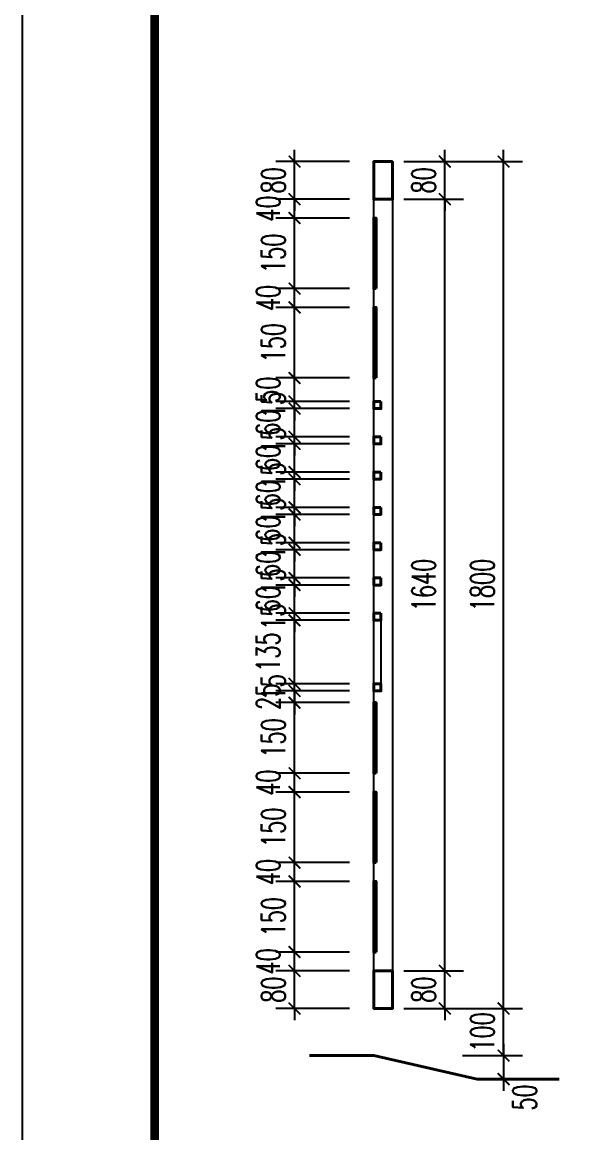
# Model space of a CAD drawing. Header units: millimetres. Extents: x -229618 to 2906, y -178063 to 96806.
# Drawn here: x -147429 to -145048, y -75988 to -71267 of the extents above; entities that cross this region are included whole.
import ezdxf

# ---------------------------------------------------------------- set-up
doc = ezdxf.new("R2010")
doc.units = ezdxf.units.MM
doc.header["$LTSCALE"] = 200
doc.header["$MEASUREMENT"] = 0
doc.header["$PDMODE"] = 3
doc.header["$PDSIZE"] = 50
doc.layers.get('0').update_dxf_attribs({"color": 95, "linetype": 'CONTINUOUS'})
doc.layers.get('DEFPOINTS').update_dxf_attribs({"linetype": 'CONTINUOUS'})
doc.layers.add('cat', color=1, linetype='CONTINUOUS', lineweight=40)
doc.layers.add('thay', color=7, linetype='CONTINUOUS', lineweight=18)
for name, color, linetype in [('CUA', 145, 'CONTINUOUS'), ('DIM', 251, 'CONTINUOUS'), ('KHUNGTEN', 7, 'CONTINUOUS')]:
    doc.layers.add(name, color=color, linetype=linetype)
doc.layers.add('in', color=203, linetype='CONTINUOUS', lineweight=5, plot=False)
doc.styles.add('Scale', font='vnsimli.shx', dxfattribs={"width": 0.65, "bigfont": 'bigfont.shx'})
doc.dimstyles.new('Scale', dxfattribs={"dimscale": 75, "dimtxt": 2, "dimasz": 1, "dimexe": 1.6, "dimexo": 0, "dimgap": 0.8, "dimtad": 1, "dimdec": 0, "dimzin": 0, "dimdsep": 46, "dimtxsty": 'Scale', "dimblk": 'ARCHTICK', "dimcen": 0.1, "dimdle": 1, "dimclrd": 256, "dimclre": 256, "dimclrt": 3, "dimadec": 0, "dimazin": 0, "dimtfac": 1, "dimtdec": 0, "dimtix": 1, "dimtmove": 2, "dimatfit": 3, "dimldrblk": 'ARCHTICK', "dimfxl": 0, "dimtolj": 1, "dimtzin": 0, "dimarcsym": 0})

# ---------------------------------------------------------------- blocks, each defined once
blk = doc.blocks.new('KhungA3')
at = {"layer": 'DEFPOINTS', "color": 8}
blk.add_lwpolyline([(-3.738, 3.813), (416.305, 3.813), (416.305, 300.813), (-3.738, 300.813)], close=True, dxfattribs=at)
at = {"layer": 'KHUNGTEN', "color": 4, "const_width": 0.724}
blk.add_lwpolyline([(7.542, 8.987), (411.131, 8.987), (411.131, 295.639), (7.542, 295.639)], close=True, dxfattribs=at)
blk = doc.blocks.new('_ArchTick')
at = {"color": 0, "linetype": 'ByBlock', "const_width": 0.15}
blk.add_lwpolyline([(-0.5, -0.5), (0.5, 0.5)], dxfattribs=at)
blk = doc.blocks.new('*D1690')
at = {"layer": 'DEFPOINTS', "color": 0, "linetype": 'Continuous'}
for p in [(-146269.9, -75299.7), (-146036.6, -75299.7), (-146036.6, -75459.7)]:
    blk.add_point(p, dxfattribs=at)
at = {"layer": 'DIM', "linetype": 'Continuous', "lineweight": -2}
for p, q in [((-146269.9, -75299.7), (-146269.9, -75249.7)), ((-146036.6, -75299.7), (-146349.9, -75299.7)), ((-146269.9, -75459.7), (-146269.9, -75299.7)), ((-146036.6, -75459.7), (-146349.9, -75459.7)), ((-146269.9, -75459.7), (-146269.9, -75509.7))]:
    blk.add_line(p, q, dxfattribs=at)
at = {"layer": 'DIM', "linetype": 'Continuous', "lineweight": -2, "xscale": 50, "yscale": 50, "zscale": 50}
for p, rotation in [((-146269.9, -75299.7), 270), ((-146269.9, -75459.7), 90)]:
    blk.add_blockref('_ArchTick', p, dxfattribs=dict(at, rotation=rotation))
at = {"layer": 'DIM', "color": 3, "linetype": 'Continuous', "insert": (-146359.9, -75379.7), "char_height": 100, "attachment_point": 5, "rotation": 90, "style": 'Scale'}
blk.add_mtext('\\A1;80', dxfattribs=at)
blk = doc.blocks.new('*D1691')
at = {"layer": 'DEFPOINTS', "color": 0, "linetype": 'Continuous'}
for p in [(-146269.9, -75219.7), (-146036.6, -75219.7), (-146036.6, -75299.7)]:
    blk.add_point(p, dxfattribs=at)
at = {"layer": 'DIM', "linetype": 'Continuous', "lineweight": -2}
for p, q in [((-146269.9, -75349.7), (-146269.9, -75169.7)), ((-146036.6, -75219.7), (-146349.9, -75219.7)), ((-146036.6, -75299.7), (-146349.9, -75299.7))]:
    blk.add_line(p, q, dxfattribs=at)
at = {"layer": 'DIM', "linetype": 'Continuous', "lineweight": -2, "xscale": 50, "yscale": 50, "zscale": 50}
for p, rotation in [((-146269.9, -75219.7), 90), ((-146269.9, -75299.7), 270)]:
    blk.add_blockref('_ArchTick', p, dxfattribs=dict(at, rotation=rotation))
at = {"layer": 'DIM', "color": 3, "linetype": 'Continuous', "insert": (-146382.4, -75259.7), "char_height": 100, "attachment_point": 5, "rotation": 90, "style": 'Scale'}
blk.add_mtext('\\A1;40', dxfattribs=at)
blk = doc.blocks.new('*D1692')
at = {"layer": 'DEFPOINTS', "color": 0, "linetype": 'Continuous'}
for p in [(-146269.9, -74919.7), (-146036.6, -74919.7), (-146036.6, -75219.7)]:
    blk.add_point(p, dxfattribs=at)
at = {"layer": 'DIM', "linetype": 'Continuous', "lineweight": -2}
for p, q in [((-146269.9, -75269.7), (-146269.9, -74869.7)), ((-146036.6, -74919.7), (-146349.9, -74919.7)), ((-146036.6, -75219.7), (-146349.9, -75219.7))]:
    blk.add_line(p, q, dxfattribs=at)
at = {"layer": 'DIM', "linetype": 'Continuous', "lineweight": -2, "xscale": 50, "yscale": 50, "zscale": 50}
for p, rotation in [((-146269.9, -74919.7), 90), ((-146269.9, -75219.7), 270)]:
    blk.add_blockref('_ArchTick', p, dxfattribs=dict(at, rotation=rotation))
at = {"layer": 'DIM', "color": 3, "linetype": 'Continuous', "insert": (-146359.9, -75069.7), "char_height": 100, "attachment_point": 5, "rotation": 90, "style": 'Scale'}
blk.add_mtext('\\A1;150', dxfattribs=at)
blk = doc.blocks.new('*D1693')
at = {"layer": 'DEFPOINTS', "color": 0, "linetype": 'Continuous'}
for p in [(-146269.9, -74839.7), (-146036.6, -74839.7), (-146036.6, -74919.7)]:
    blk.add_point(p, dxfattribs=at)
at = {"layer": 'DIM', "linetype": 'Continuous', "lineweight": -2}
for p, q in [((-146269.9, -74969.7), (-146269.9, -74789.7)), ((-146036.6, -74839.7), (-146349.9, -74839.7)), ((-146036.6, -74919.7), (-146349.9, -74919.7))]:
    blk.add_line(p, q, dxfattribs=at)
at = {"layer": 'DIM', "linetype": 'Continuous', "lineweight": -2, "xscale": 50, "yscale": 50, "zscale": 50}
for p, rotation in [((-146269.9, -74839.7), 90), ((-146269.9, -74919.7), 270)]:
    blk.add_blockref('_ArchTick', p, dxfattribs=dict(at, rotation=rotation))
at = {"layer": 'DIM', "color": 3, "linetype": 'Continuous', "insert": (-146382.4, -74879.7), "char_height": 100, "attachment_point": 5, "rotation": 90, "style": 'Scale'}
blk.add_mtext('\\A1;40', dxfattribs=at)
blk = doc.blocks.new('*D1694')
at = {"layer": 'DEFPOINTS', "color": 0, "linetype": 'Continuous'}
for p in [(-146269.9, -74539.7), (-146036.6, -74539.7), (-146036.6, -74839.7)]:
    blk.add_point(p, dxfattribs=at)
at = {"layer": 'DIM', "linetype": 'Continuous', "lineweight": -2}
for p, q in [((-146269.9, -74889.7), (-146269.9, -74489.7)), ((-146036.6, -74539.7), (-146349.9, -74539.7)), ((-146036.6, -74839.7), (-146349.9, -74839.7))]:
    blk.add_line(p, q, dxfattribs=at)
at = {"layer": 'DIM', "linetype": 'Continuous', "lineweight": -2, "xscale": 50, "yscale": 50, "zscale": 50}
for p, rotation in [((-146269.9, -74539.7), 90), ((-146269.9, -74839.7), 270)]:
    blk.add_blockref('_ArchTick', p, dxfattribs=dict(at, rotation=rotation))
at = {"layer": 'DIM', "color": 3, "linetype": 'Continuous', "insert": (-146359.9, -74689.7), "char_height": 100, "attachment_point": 5, "rotation": 90, "style": 'Scale'}
blk.add_mtext('\\A1;150', dxfattribs=at)
blk = doc.blocks.new('*D1695')
at = {"layer": 'DEFPOINTS', "color": 0, "linetype": 'Continuous'}
for p in [(-146269.9, -74459.7), (-146036.6, -74459.7), (-146036.6, -74539.7)]:
    blk.add_point(p, dxfattribs=at)
at = {"layer": 'DIM', "linetype": 'Continuous', "lineweight": -2}
for p, q in [((-146269.9, -74589.7), (-146269.9, -74409.7)), ((-146036.6, -74459.7), (-146349.9, -74459.7)), ((-146036.6, -74539.7), (-146349.9, -74539.7))]:
    blk.add_line(p, q, dxfattribs=at)
at = {"layer": 'DIM', "linetype": 'Continuous', "lineweight": -2, "xscale": 50, "yscale": 50, "zscale": 50}
for p, rotation in [((-146269.9, -74459.7), 90), ((-146269.9, -74539.7), 270)]:
    blk.add_blockref('_ArchTick', p, dxfattribs=dict(at, rotation=rotation))
at = {"layer": 'DIM', "color": 3, "linetype": 'Continuous', "insert": (-146382.4, -74499.7), "char_height": 100, "attachment_point": 5, "rotation": 90, "style": 'Scale'}
blk.add_mtext('\\A1;40', dxfattribs=at)
blk = doc.blocks.new('*D1696')
at = {"layer": 'DEFPOINTS', "color": 0, "linetype": 'Continuous'}
for p in [(-146269.9, -74159.7), (-146036.6, -74159.7), (-146036.6, -74459.7)]:
    blk.add_point(p, dxfattribs=at)
at = {"layer": 'DIM', "linetype": 'Continuous', "lineweight": -2}
for p, q in [((-146269.9, -74509.7), (-146269.9, -74109.7)), ((-146036.6, -74159.7), (-146349.9, -74159.7)), ((-146036.6, -74459.7), (-146349.9, -74459.7))]:
    blk.add_line(p, q, dxfattribs=at)
at = {"layer": 'DIM', "linetype": 'Continuous', "lineweight": -2, "xscale": 50, "yscale": 50, "zscale": 50}
for p, rotation in [((-146269.9, -74159.7), 90), ((-146269.9, -74459.7), 270)]:
    blk.add_blockref('_ArchTick', p, dxfattribs=dict(at, rotation=rotation))
at = {"layer": 'DIM', "color": 3, "linetype": 'Continuous', "insert": (-146359.9, -74309.7), "char_height": 100, "attachment_point": 5, "rotation": 90, "style": 'Scale'}
blk.add_mtext('\\A1;150', dxfattribs=at)
blk = doc.blocks.new('*D1697')
at = {"layer": 'DEFPOINTS', "color": 0, "linetype": 'Continuous'}
for p in [(-146269.9, -74109.7), (-146036.6, -74109.7), (-146036.6, -74159.7)]:
    blk.add_point(p, dxfattribs=at)
at = {"layer": 'DIM', "linetype": 'Continuous', "lineweight": -2}
for p, q in [((-146269.9, -74109.7), (-146269.9, -74059.7)), ((-146036.6, -74109.7), (-146349.9, -74109.7)), ((-146269.9, -74159.7), (-146269.9, -74109.7)), ((-146036.6, -74159.7), (-146349.9, -74159.7)), ((-146269.9, -74159.7), (-146269.9, -74209.7))]:
    blk.add_line(p, q, dxfattribs=at)
at = {"layer": 'DIM', "linetype": 'Continuous', "lineweight": -2, "xscale": 50, "yscale": 50, "zscale": 50}
for p, rotation in [((-146269.9, -74109.7), 270), ((-146269.9, -74159.7), 90)]:
    blk.add_blockref('_ArchTick', p, dxfattribs=dict(at, rotation=rotation))
at = {"layer": 'DIM', "color": 3, "linetype": 'Continuous', "insert": (-146382.4, -74134.7), "char_height": 100, "attachment_point": 5, "rotation": 90, "style": 'Scale'}
blk.add_mtext('\\A1;25', dxfattribs=at)
blk = doc.blocks.new('*D1698')
at = {"layer": 'DEFPOINTS', "color": 0, "linetype": 'Continuous'}
for p in [(-146269.9, -74079.7), (-146036.6, -74079.7), (-146036.6, -74109.7)]:
    blk.add_point(p, dxfattribs=at)
at = {"layer": 'DIM', "linetype": 'Continuous', "lineweight": -2}
for p, q in [((-146269.9, -74079.7), (-146269.9, -74029.7)), ((-146036.6, -74079.7), (-146349.9, -74079.7)), ((-146036.6, -74109.7), (-146349.9, -74109.7)), ((-146269.9, -74109.7), (-146269.9, -74079.7)), ((-146269.9, -74109.7), (-146269.9, -74159.7))]:
    blk.add_line(p, q, dxfattribs=at)
at = {"layer": 'DIM', "linetype": 'Continuous', "lineweight": -2, "xscale": 50, "yscale": 50, "zscale": 50}
for p, rotation in [((-146269.9, -74079.7), 270), ((-146269.9, -74109.7), 90)]:
    blk.add_blockref('_ArchTick', p, dxfattribs=dict(at, rotation=rotation))
at = {"layer": 'DIM', "color": 3, "linetype": 'Continuous', "insert": (-146359.9, -74094.7), "char_height": 100, "attachment_point": 5, "rotation": 90, "style": 'Scale'}
blk.add_mtext('\\A1;15', dxfattribs=at)
blk = doc.blocks.new('*D1699')
at = {"layer": 'DEFPOINTS', "color": 0, "linetype": 'Continuous'}
for p in [(-146269.9, -73809.7), (-146036.6, -73809.7), (-146036.6, -74079.7)]:
    blk.add_point(p, dxfattribs=at)
at = {"layer": 'DIM', "linetype": 'Continuous', "lineweight": -2}
for p, q in [((-146269.9, -74129.7), (-146269.9, -73759.7)), ((-146036.6, -73809.7), (-146349.9, -73809.7)), ((-146036.6, -74079.7), (-146349.9, -74079.7))]:
    blk.add_line(p, q, dxfattribs=at)
at = {"layer": 'DIM', "linetype": 'Continuous', "lineweight": -2, "xscale": 50, "yscale": 50, "zscale": 50}
for p, rotation in [((-146269.9, -73809.7), 90), ((-146269.9, -74079.7), 270)]:
    blk.add_blockref('_ArchTick', p, dxfattribs=dict(at, rotation=rotation))
at = {"layer": 'DIM', "color": 3, "linetype": 'Continuous', "insert": (-146382.4, -73944.7), "char_height": 100, "attachment_point": 5, "rotation": 90, "style": 'Scale'}
blk.add_mtext('\\A1;135', dxfattribs=at)
blk = doc.blocks.new('*D1700')
at = {"layer": 'DEFPOINTS', "color": 0, "linetype": 'Continuous'}
for p in [(-146269.9, -73779.7), (-146036.6, -73779.7), (-146036.6, -73809.7)]:
    blk.add_point(p, dxfattribs=at)
at = {"layer": 'DIM', "linetype": 'Continuous', "lineweight": -2}
for p, q in [((-146269.9, -73779.7), (-146269.9, -73729.7)), ((-146036.6, -73779.7), (-146349.9, -73779.7)), ((-146269.9, -73809.7), (-146269.9, -73779.7)), ((-146036.6, -73809.7), (-146349.9, -73809.7)), ((-146269.9, -73809.7), (-146269.9, -73859.7))]:
    blk.add_line(p, q, dxfattribs=at)
at = {"layer": 'DIM', "linetype": 'Continuous', "lineweight": -2, "xscale": 50, "yscale": 50, "zscale": 50}
for p, rotation in [((-146269.9, -73779.7), 270), ((-146269.9, -73809.7), 90)]:
    blk.add_blockref('_ArchTick', p, dxfattribs=dict(at, rotation=rotation))
at = {"layer": 'DIM', "color": 3, "linetype": 'Continuous', "insert": (-146359.9, -73794.7), "char_height": 100, "attachment_point": 5, "rotation": 90, "style": 'Scale'}
blk.add_mtext('\\A1;15', dxfattribs=at)
blk = doc.blocks.new('*D1701')
at = {"layer": 'DEFPOINTS', "color": 0, "linetype": 'Continuous'}
for p in [(-146269.9, -73659.7), (-146036.6, -73659.7), (-146036.6, -73779.7)]:
    blk.add_point(p, dxfattribs=at)
at = {"layer": 'DIM', "linetype": 'Continuous', "lineweight": -2}
for p, q in [((-146269.9, -73829.7), (-146269.9, -73609.7)), ((-146036.6, -73659.7), (-146349.9, -73659.7)), ((-146036.6, -73779.7), (-146349.9, -73779.7))]:
    blk.add_line(p, q, dxfattribs=at)
at = {"layer": 'DIM', "linetype": 'Continuous', "lineweight": -2, "xscale": 50, "yscale": 50, "zscale": 50}
for p, rotation in [((-146269.9, -73659.7), 90), ((-146269.9, -73779.7), 270)]:
    blk.add_blockref('_ArchTick', p, dxfattribs=dict(at, rotation=rotation))
at = {"layer": 'DIM', "color": 3, "linetype": 'Continuous', "insert": (-146382.4, -73719.7), "char_height": 100, "attachment_point": 5, "rotation": 90, "style": 'Scale'}
blk.add_mtext('\\A1;60', dxfattribs=at)
blk = doc.blocks.new('*D1702')
at = {"layer": 'DEFPOINTS', "color": 0, "linetype": 'Continuous'}
for p in [(-146269.9, -73629.7), (-146036.6, -73629.7), (-146036.6, -73659.7)]:
    blk.add_point(p, dxfattribs=at)
at = {"layer": 'DIM', "linetype": 'Continuous', "lineweight": -2}
for p, q in [((-146269.9, -73629.7), (-146269.9, -73579.7)), ((-146036.6, -73629.7), (-146349.9, -73629.7)), ((-146269.9, -73659.7), (-146269.9, -73629.7)), ((-146036.6, -73659.7), (-146349.9, -73659.7)), ((-146269.9, -73659.7), (-146269.9, -73709.7))]:
    blk.add_line(p, q, dxfattribs=at)
at = {"layer": 'DIM', "linetype": 'Continuous', "lineweight": -2, "xscale": 50, "yscale": 50, "zscale": 50}
for p, rotation in [((-146269.9, -73629.7), 270), ((-146269.9, -73659.7), 90)]:
    blk.add_blockref('_ArchTick', p, dxfattribs=dict(at, rotation=rotation))
at = {"layer": 'DIM', "color": 3, "linetype": 'Continuous', "insert": (-146359.9, -73644.7), "char_height": 100, "attachment_point": 5, "rotation": 90, "style": 'Scale'}
blk.add_mtext('\\A1;15', dxfattribs=at)
blk = doc.blocks.new('*D1703')
at = {"layer": 'DEFPOINTS', "color": 0, "linetype": 'Continuous'}
for p in [(-146269.9, -73509.7), (-146036.6, -73509.7), (-146036.6, -73629.7)]:
    blk.add_point(p, dxfattribs=at)
at = {"layer": 'DIM', "linetype": 'Continuous', "lineweight": -2}
for p, q in [((-146269.9, -73679.7), (-146269.9, -73459.7)), ((-146036.6, -73509.7), (-146349.9, -73509.7)), ((-146036.6, -73629.7), (-146349.9, -73629.7))]:
    blk.add_line(p, q, dxfattribs=at)
at = {"layer": 'DIM', "linetype": 'Continuous', "lineweight": -2, "xscale": 50, "yscale": 50, "zscale": 50}
for p, rotation in [((-146269.9, -73509.7), 90), ((-146269.9, -73629.7), 270)]:
    blk.add_blockref('_ArchTick', p, dxfattribs=dict(at, rotation=rotation))
at = {"layer": 'DIM', "color": 3, "linetype": 'Continuous', "insert": (-146382.4, -73569.7), "char_height": 100, "attachment_point": 5, "rotation": 90, "style": 'Scale'}
blk.add_mtext('\\A1;60', dxfattribs=at)
blk = doc.blocks.new('*D1704')
at = {"layer": 'DEFPOINTS', "color": 0, "linetype": 'Continuous'}
for p in [(-146269.9, -73479.7), (-146036.6, -73479.7), (-146036.6, -73509.7)]:
    blk.add_point(p, dxfattribs=at)
at = {"layer": 'DIM', "linetype": 'Continuous', "lineweight": -2}
for p, q in [((-146269.9, -73479.7), (-146269.9, -73429.7)), ((-146036.6, -73479.7), (-146349.9, -73479.7)), ((-146269.9, -73509.7), (-146269.9, -73479.7)), ((-146036.6, -73509.7), (-146349.9, -73509.7)), ((-146269.9, -73509.7), (-146269.9, -73559.7))]:
    blk.add_line(p, q, dxfattribs=at)
at = {"layer": 'DIM', "linetype": 'Continuous', "lineweight": -2, "xscale": 50, "yscale": 50, "zscale": 50}
for p, rotation in [((-146269.9, -73479.7), 270), ((-146269.9, -73509.7), 90)]:
    blk.add_blockref('_ArchTick', p, dxfattribs=dict(at, rotation=rotation))
at = {"layer": 'DIM', "color": 3, "linetype": 'Continuous', "insert": (-146359.9, -73494.7), "char_height": 100, "attachment_point": 5, "rotation": 90, "style": 'Scale'}
blk.add_mtext('\\A1;15', dxfattribs=at)
blk = doc.blocks.new('*D1705')
at = {"layer": 'DEFPOINTS', "color": 0, "linetype": 'Continuous'}
for p in [(-146269.9, -73359.7), (-146036.6, -73359.7), (-146036.6, -73479.7)]:
    blk.add_point(p, dxfattribs=at)
at = {"layer": 'DIM', "linetype": 'Continuous', "lineweight": -2}
for p, q in [((-146269.9, -73529.7), (-146269.9, -73309.7)), ((-146036.6, -73359.7), (-146349.9, -73359.7)), ((-146036.6, -73479.7), (-146349.9, -73479.7))]:
    blk.add_line(p, q, dxfattribs=at)
at = {"layer": 'DIM', "linetype": 'Continuous', "lineweight": -2, "xscale": 50, "yscale": 50, "zscale": 50}
for p, rotation in [((-146269.9, -73359.7), 90), ((-146269.9, -73479.7), 270)]:
    blk.add_blockref('_ArchTick', p, dxfattribs=dict(at, rotation=rotation))
at = {"layer": 'DIM', "color": 3, "linetype": 'Continuous', "insert": (-146382.4, -73419.7), "char_height": 100, "attachment_point": 5, "rotation": 90, "style": 'Scale'}
blk.add_mtext('\\A1;60', dxfattribs=at)
blk = doc.blocks.new('*D1706')
at = {"layer": 'DEFPOINTS', "color": 0, "linetype": 'Continuous'}
for p in [(-146269.9, -73329.7), (-146036.6, -73329.7), (-146036.6, -73359.7)]:
    blk.add_point(p, dxfattribs=at)
at = {"layer": 'DIM', "linetype": 'Continuous', "lineweight": -2}
for p, q in [((-146269.9, -73329.7), (-146269.9, -73279.7)), ((-146036.6, -73329.7), (-146349.9, -73329.7)), ((-146036.6, -73359.7), (-146349.9, -73359.7)), ((-146269.9, -73359.7), (-146269.9, -73329.7)), ((-146269.9, -73359.7), (-146269.9, -73409.7))]:
    blk.add_line(p, q, dxfattribs=at)
at = {"layer": 'DIM', "linetype": 'Continuous', "lineweight": -2, "xscale": 50, "yscale": 50, "zscale": 50}
for p, rotation in [((-146269.9, -73329.7), 270), ((-146269.9, -73359.7), 90)]:
    blk.add_blockref('_ArchTick', p, dxfattribs=dict(at, rotation=rotation))
at = {"layer": 'DIM', "color": 3, "linetype": 'Continuous', "insert": (-146359.9, -73344.7), "char_height": 100, "attachment_point": 5, "rotation": 90, "style": 'Scale'}
blk.add_mtext('\\A1;15', dxfattribs=at)
blk = doc.blocks.new('*D1707')
at = {"layer": 'DEFPOINTS', "color": 0, "linetype": 'Continuous'}
for p in [(-146269.9, -73209.7), (-146036.6, -73209.7), (-146036.6, -73329.7)]:
    blk.add_point(p, dxfattribs=at)
at = {"layer": 'DIM', "linetype": 'Continuous', "lineweight": -2}
for p, q in [((-146269.9, -73379.7), (-146269.9, -73159.7)), ((-146036.6, -73209.7), (-146349.9, -73209.7)), ((-146036.6, -73329.7), (-146349.9, -73329.7))]:
    blk.add_line(p, q, dxfattribs=at)
at = {"layer": 'DIM', "linetype": 'Continuous', "lineweight": -2, "xscale": 50, "yscale": 50, "zscale": 50}
for p, rotation in [((-146269.9, -73209.7), 90), ((-146269.9, -73329.7), 270)]:
    blk.add_blockref('_ArchTick', p, dxfattribs=dict(at, rotation=rotation))
at = {"layer": 'DIM', "color": 3, "linetype": 'Continuous', "insert": (-146382.4, -73269.7), "char_height": 100, "attachment_point": 5, "rotation": 90, "style": 'Scale'}
blk.add_mtext('\\A1;60', dxfattribs=at)
blk = doc.blocks.new('*D1708')
at = {"layer": 'DEFPOINTS', "color": 0, "linetype": 'Continuous'}
for p in [(-146269.9, -73179.7), (-146036.6, -73179.7), (-146036.6, -73209.7)]:
    blk.add_point(p, dxfattribs=at)
at = {"layer": 'DIM', "linetype": 'Continuous', "lineweight": -2}
for p, q in [((-146269.9, -73179.7), (-146269.9, -73129.7)), ((-146036.6, -73179.7), (-146349.9, -73179.7)), ((-146036.6, -73209.7), (-146349.9, -73209.7)), ((-146269.9, -73209.7), (-146269.9, -73179.7)), ((-146269.9, -73209.7), (-146269.9, -73259.7))]:
    blk.add_line(p, q, dxfattribs=at)
at = {"layer": 'DIM', "linetype": 'Continuous', "lineweight": -2, "xscale": 50, "yscale": 50, "zscale": 50}
for p, rotation in [((-146269.9, -73179.7), 270), ((-146269.9, -73209.7), 90)]:
    blk.add_blockref('_ArchTick', p, dxfattribs=dict(at, rotation=rotation))
at = {"layer": 'DIM', "color": 3, "linetype": 'Continuous', "insert": (-146359.9, -73194.7), "char_height": 100, "attachment_point": 5, "rotation": 90, "style": 'Scale'}
blk.add_mtext('\\A1;15', dxfattribs=at)
blk = doc.blocks.new('*D1709')
at = {"layer": 'DEFPOINTS', "color": 0, "linetype": 'Continuous'}
for p in [(-146269.9, -73059.7), (-146036.6, -73059.7), (-146036.6, -73179.7)]:
    blk.add_point(p, dxfattribs=at)
at = {"layer": 'DIM', "linetype": 'Continuous', "lineweight": -2}
for p, q in [((-146269.9, -73229.7), (-146269.9, -73009.7)), ((-146036.6, -73059.7), (-146349.9, -73059.7)), ((-146036.6, -73179.7), (-146349.9, -73179.7))]:
    blk.add_line(p, q, dxfattribs=at)
at = {"layer": 'DIM', "linetype": 'Continuous', "lineweight": -2, "xscale": 50, "yscale": 50, "zscale": 50}
for p, rotation in [((-146269.9, -73059.7), 90), ((-146269.9, -73179.7), 270)]:
    blk.add_blockref('_ArchTick', p, dxfattribs=dict(at, rotation=rotation))
at = {"layer": 'DIM', "color": 3, "linetype": 'Continuous', "insert": (-146382.4, -73119.7), "char_height": 100, "attachment_point": 5, "rotation": 90, "style": 'Scale'}
blk.add_mtext('\\A1;60', dxfattribs=at)
blk = doc.blocks.new('*D1710')
at = {"layer": 'DEFPOINTS', "color": 0, "linetype": 'Continuous'}
for p in [(-146269.9, -73029.7), (-146036.6, -73029.7), (-146036.6, -73059.7)]:
    blk.add_point(p, dxfattribs=at)
at = {"layer": 'DIM', "linetype": 'Continuous', "lineweight": -2}
for p, q in [((-146269.9, -73029.7), (-146269.9, -72979.7)), ((-146036.6, -73029.7), (-146349.9, -73029.7)), ((-146269.9, -73059.7), (-146269.9, -73029.7)), ((-146036.6, -73059.7), (-146349.9, -73059.7)), ((-146269.9, -73059.7), (-146269.9, -73109.7))]:
    blk.add_line(p, q, dxfattribs=at)
at = {"layer": 'DIM', "linetype": 'Continuous', "lineweight": -2, "xscale": 50, "yscale": 50, "zscale": 50}
for p, rotation in [((-146269.9, -73029.7), 270), ((-146269.9, -73059.7), 90)]:
    blk.add_blockref('_ArchTick', p, dxfattribs=dict(at, rotation=rotation))
at = {"layer": 'DIM', "color": 3, "linetype": 'Continuous', "insert": (-146359.9, -73044.7), "char_height": 100, "attachment_point": 5, "rotation": 90, "style": 'Scale'}
blk.add_mtext('\\A1;15', dxfattribs=at)
blk = doc.blocks.new('*D1711')
at = {"layer": 'DEFPOINTS', "color": 0, "linetype": 'Continuous'}
for p in [(-146269.9, -72909.7), (-146036.6, -72909.7), (-146036.6, -73029.7)]:
    blk.add_point(p, dxfattribs=at)
at = {"layer": 'DIM', "linetype": 'Continuous', "lineweight": -2}
for p, q in [((-146269.9, -73079.7), (-146269.9, -72859.7)), ((-146036.6, -72909.7), (-146349.9, -72909.7)), ((-146036.6, -73029.7), (-146349.9, -73029.7))]:
    blk.add_line(p, q, dxfattribs=at)
at = {"layer": 'DIM', "linetype": 'Continuous', "lineweight": -2, "xscale": 50, "yscale": 50, "zscale": 50}
for p, rotation in [((-146269.9, -72909.7), 90), ((-146269.9, -73029.7), 270)]:
    blk.add_blockref('_ArchTick', p, dxfattribs=dict(at, rotation=rotation))
at = {"layer": 'DIM', "color": 3, "linetype": 'Continuous', "insert": (-146382.4, -72969.7), "char_height": 100, "attachment_point": 5, "rotation": 90, "style": 'Scale'}
blk.add_mtext('\\A1;60', dxfattribs=at)
blk = doc.blocks.new('*D1712')
at = {"layer": 'DEFPOINTS', "color": 0, "linetype": 'Continuous'}
for p in [(-146269.9, -72879.7), (-146036.6, -72879.7), (-146036.6, -72909.7)]:
    blk.add_point(p, dxfattribs=at)
at = {"layer": 'DIM', "linetype": 'Continuous', "lineweight": -2}
for p, q in [((-146269.9, -72879.7), (-146269.9, -72829.7)), ((-146036.6, -72879.7), (-146349.9, -72879.7)), ((-146269.9, -72909.7), (-146269.9, -72879.7)), ((-146036.6, -72909.7), (-146349.9, -72909.7)), ((-146269.9, -72909.7), (-146269.9, -72959.7))]:
    blk.add_line(p, q, dxfattribs=at)
at = {"layer": 'DIM', "linetype": 'Continuous', "lineweight": -2, "xscale": 50, "yscale": 50, "zscale": 50}
for p, rotation in [((-146269.9, -72879.7), 270), ((-146269.9, -72909.7), 90)]:
    blk.add_blockref('_ArchTick', p, dxfattribs=dict(at, rotation=rotation))
at = {"layer": 'DIM', "color": 3, "linetype": 'Continuous', "insert": (-146359.9, -72894.7), "char_height": 100, "attachment_point": 5, "rotation": 90, "style": 'Scale'}
blk.add_mtext('\\A1;15', dxfattribs=at)
blk = doc.blocks.new('*D1713')
at = {"layer": 'DEFPOINTS', "color": 0, "linetype": 'Continuous'}
for p in [(-146269.9, -72479.7), (-146036.6, -72479.7), (-146036.6, -72779.7)]:
    blk.add_point(p, dxfattribs=at)
at = {"layer": 'DIM', "linetype": 'Continuous', "lineweight": -2}
for p, q in [((-146269.9, -72829.7), (-146269.9, -72429.7)), ((-146036.6, -72479.7), (-146349.9, -72479.7)), ((-146036.6, -72779.7), (-146349.9, -72779.7))]:
    blk.add_line(p, q, dxfattribs=at)
at = {"layer": 'DIM', "linetype": 'Continuous', "lineweight": -2, "xscale": 50, "yscale": 50, "zscale": 50}
for p, rotation in [((-146269.9, -72479.7), 90), ((-146269.9, -72779.7), 270)]:
    blk.add_blockref('_ArchTick', p, dxfattribs=dict(at, rotation=rotation))
at = {"layer": 'DIM', "color": 3, "linetype": 'Continuous', "insert": (-146359.9, -72629.7), "char_height": 100, "attachment_point": 5, "rotation": 90, "style": 'Scale'}
blk.add_mtext('\\A1;150', dxfattribs=at)
blk = doc.blocks.new('*D1714')
at = {"layer": 'DEFPOINTS', "color": 0, "linetype": 'Continuous'}
for p in [(-146269.9, -72399.7), (-146036.6, -72399.7), (-146036.6, -72479.7)]:
    blk.add_point(p, dxfattribs=at)
at = {"layer": 'DIM', "linetype": 'Continuous', "lineweight": -2}
for p, q in [((-146269.9, -72529.7), (-146269.9, -72349.7)), ((-146036.6, -72399.7), (-146349.9, -72399.7)), ((-146036.6, -72479.7), (-146349.9, -72479.7))]:
    blk.add_line(p, q, dxfattribs=at)
at = {"layer": 'DIM', "linetype": 'Continuous', "lineweight": -2, "xscale": 50, "yscale": 50, "zscale": 50}
for p, rotation in [((-146269.9, -72399.7), 90), ((-146269.9, -72479.7), 270)]:
    blk.add_blockref('_ArchTick', p, dxfattribs=dict(at, rotation=rotation))
at = {"layer": 'DIM', "color": 3, "linetype": 'Continuous', "insert": (-146382.4, -72439.7), "char_height": 100, "attachment_point": 5, "rotation": 90, "style": 'Scale'}
blk.add_mtext('\\A1;40', dxfattribs=at)
blk = doc.blocks.new('*D1715')
at = {"layer": 'DEFPOINTS', "color": 0, "linetype": 'Continuous'}
for p in [(-146269.9, -72099.7), (-146036.6, -72099.7), (-146036.6, -72399.7)]:
    blk.add_point(p, dxfattribs=at)
at = {"layer": 'DIM', "linetype": 'Continuous', "lineweight": -2}
for p, q in [((-146269.9, -72449.7), (-146269.9, -72049.7)), ((-146036.6, -72099.7), (-146349.9, -72099.7)), ((-146036.6, -72399.7), (-146349.9, -72399.7))]:
    blk.add_line(p, q, dxfattribs=at)
at = {"layer": 'DIM', "linetype": 'Continuous', "lineweight": -2, "xscale": 50, "yscale": 50, "zscale": 50}
for p, rotation in [((-146269.9, -72099.7), 90), ((-146269.9, -72399.7), 270)]:
    blk.add_blockref('_ArchTick', p, dxfattribs=dict(at, rotation=rotation))
at = {"layer": 'DIM', "color": 3, "linetype": 'Continuous', "insert": (-146359.9, -72249.7), "char_height": 100, "attachment_point": 5, "rotation": 90, "style": 'Scale'}
blk.add_mtext('\\A1;150', dxfattribs=at)
blk = doc.blocks.new('*D1716')
at = {"layer": 'DEFPOINTS', "color": 0, "linetype": 'Continuous'}
for p in [(-146269.9, -72019.7), (-146036.6, -72019.7), (-146036.6, -72099.7)]:
    blk.add_point(p, dxfattribs=at)
at = {"layer": 'DIM', "linetype": 'Continuous', "lineweight": -2}
for p, q in [((-146269.9, -72149.7), (-146269.9, -71969.7)), ((-146036.6, -72019.7), (-146349.9, -72019.7)), ((-146036.6, -72099.7), (-146349.9, -72099.7))]:
    blk.add_line(p, q, dxfattribs=at)
at = {"layer": 'DIM', "linetype": 'Continuous', "lineweight": -2, "xscale": 50, "yscale": 50, "zscale": 50}
for p, rotation in [((-146269.9, -72019.7), 90), ((-146269.9, -72099.7), 270)]:
    blk.add_blockref('_ArchTick', p, dxfattribs=dict(at, rotation=rotation))
at = {"layer": 'DIM', "color": 3, "linetype": 'Continuous', "insert": (-146382.4, -72059.7), "char_height": 100, "attachment_point": 5, "rotation": 90, "style": 'Scale'}
blk.add_mtext('\\A1;40', dxfattribs=at)
blk = doc.blocks.new('*D1717')
at = {"layer": 'DEFPOINTS', "color": 0, "linetype": 'Continuous'}
for p in [(-146269.9, -71859.7), (-146036.6, -71859.7), (-146036.6, -72019.7)]:
    blk.add_point(p, dxfattribs=at)
at = {"layer": 'DIM', "linetype": 'Continuous', "lineweight": -2}
for p, q in [((-146269.9, -71859.7), (-146269.9, -71809.7)), ((-146036.6, -71859.7), (-146349.9, -71859.7)), ((-146269.9, -72019.7), (-146269.9, -71859.7)), ((-146036.6, -72019.7), (-146349.9, -72019.7)), ((-146269.9, -72019.7), (-146269.9, -72069.7))]:
    blk.add_line(p, q, dxfattribs=at)
at = {"layer": 'DIM', "linetype": 'Continuous', "lineweight": -2, "xscale": 50, "yscale": 50, "zscale": 50}
for p, rotation in [((-146269.9, -71859.7), 270), ((-146269.9, -72019.7), 90)]:
    blk.add_blockref('_ArchTick', p, dxfattribs=dict(at, rotation=rotation))
at = {"layer": 'DIM', "color": 3, "linetype": 'Continuous', "insert": (-146359.9, -71939.7), "char_height": 100, "attachment_point": 5, "rotation": 90, "style": 'Scale'}
blk.add_mtext('\\A1;80', dxfattribs=at)
blk = doc.blocks.new('*D1718')
at = {"layer": 'DEFPOINTS', "color": 0, "linetype": 'Continuous'}
for p in [(-145555.2, -75459.7), (-145380.5, -75459.7), (-145555.2, -75659.7)]:
    blk.add_point(p, dxfattribs=at)
at = {"layer": 'DIM', "linetype": 'Continuous', "lineweight": -2}
for p, q in [((-145380.5, -75459.7), (-145380.5, -75409.7)), ((-145555.2, -75459.7), (-145300.5, -75459.7)), ((-145380.5, -75659.7), (-145380.5, -75459.7)), ((-145555.2, -75659.7), (-145300.5, -75659.7)), ((-145380.5, -75659.7), (-145380.5, -75709.7))]:
    blk.add_line(p, q, dxfattribs=at)
at = {"layer": 'DIM', "linetype": 'Continuous', "lineweight": -2, "xscale": 50, "yscale": 50, "zscale": 50}
for p, rotation in [((-145380.5, -75459.7), 270), ((-145380.5, -75659.7), 90)]:
    blk.add_blockref('_ArchTick', p, dxfattribs=dict(at, rotation=rotation))
at = {"layer": 'DIM', "color": 3, "linetype": 'Continuous', "insert": (-145470.5, -75559.7), "char_height": 100, "attachment_point": 5, "rotation": 90, "style": 'Scale'}
blk.add_mtext('\\A1;100', dxfattribs=at)
blk = doc.blocks.new('*D1719')
at = {"layer": 'DEFPOINTS', "color": 0, "linetype": 'Continuous'}
for p in [(-145805.2, -72019.7), (-145630.5, -72019.7), (-145805.2, -75299.7)]:
    blk.add_point(p, dxfattribs=at)
at = {"layer": 'DIM', "linetype": 'Continuous', "lineweight": -2}
for p, q in [((-145630.5, -75349.7), (-145630.5, -71969.7)), ((-145805.2, -72019.7), (-145550.5, -72019.7)), ((-145805.2, -75299.7), (-145550.5, -75299.7))]:
    blk.add_line(p, q, dxfattribs=at)
at = {"layer": 'DIM', "linetype": 'Continuous', "lineweight": -2, "xscale": 50, "yscale": 50, "zscale": 50}
for p, rotation in [((-145630.5, -72019.7), 90), ((-145630.5, -75299.7), 270)]:
    blk.add_blockref('_ArchTick', p, dxfattribs=dict(at, rotation=rotation))
at = {"layer": 'DIM', "color": 3, "linetype": 'Continuous', "insert": (-145720.5, -73659.7), "char_height": 100, "attachment_point": 5, "rotation": 90, "style": 'Scale'}
blk.add_mtext('\\A1;1640', dxfattribs=at)
blk = doc.blocks.new('*D1720')
at = {"layer": 'DEFPOINTS', "color": 0, "linetype": 'Continuous'}
for p in [(-145805.2, -71859.7), (-145380.5, -71859.7), (-145805.2, -75459.7)]:
    blk.add_point(p, dxfattribs=at)
at = {"layer": 'DIM', "linetype": 'Continuous', "lineweight": -2}
for p, q in [((-145380.5, -75509.7), (-145380.5, -71809.7)), ((-145805.2, -71859.7), (-145300.5, -71859.7)), ((-145805.2, -75459.7), (-145300.5, -75459.7))]:
    blk.add_line(p, q, dxfattribs=at)
at = {"layer": 'DIM', "linetype": 'Continuous', "lineweight": -2, "xscale": 50, "yscale": 50, "zscale": 50}
for p, rotation in [((-145380.5, -71859.7), 90), ((-145380.5, -75459.7), 270)]:
    blk.add_blockref('_ArchTick', p, dxfattribs=dict(at, rotation=rotation))
at = {"layer": 'DIM', "color": 3, "linetype": 'Continuous', "insert": (-145470.5, -73659.7), "char_height": 100, "attachment_point": 5, "rotation": 90, "style": 'Scale'}
blk.add_mtext('\\A1;1800', dxfattribs=at)
blk = doc.blocks.new('*D1721')
at = {"layer": 'DEFPOINTS', "color": 0, "linetype": 'Continuous'}
for p in [(-145805.2, -75299.7), (-145630.5, -75299.7), (-145805.2, -75459.7)]:
    blk.add_point(p, dxfattribs=at)
at = {"layer": 'DIM', "linetype": 'Continuous', "lineweight": -2}
for p, q in [((-145630.5, -75299.7), (-145630.5, -75249.7)), ((-145805.2, -75299.7), (-145550.5, -75299.7)), ((-145630.5, -75459.7), (-145630.5, -75299.7)), ((-145805.2, -75459.7), (-145550.5, -75459.7)), ((-145630.5, -75459.7), (-145630.5, -75509.7))]:
    blk.add_line(p, q, dxfattribs=at)
at = {"layer": 'DIM', "linetype": 'Continuous', "lineweight": -2, "xscale": 50, "yscale": 50, "zscale": 50}
for p, rotation in [((-145630.5, -75299.7), 270), ((-145630.5, -75459.7), 90)]:
    blk.add_blockref('_ArchTick', p, dxfattribs=dict(at, rotation=rotation))
at = {"layer": 'DIM', "color": 3, "linetype": 'Continuous', "insert": (-145720.5, -75379.7), "char_height": 100, "attachment_point": 5, "rotation": 90, "style": 'Scale'}
blk.add_mtext('\\A1;80', dxfattribs=at)
blk = doc.blocks.new('*D1722')
at = {"layer": 'DEFPOINTS', "color": 0, "linetype": 'Continuous'}
for p in [(-145805.2, -71859.7), (-145630.5, -71859.7), (-145805.2, -72019.7)]:
    blk.add_point(p, dxfattribs=at)
at = {"layer": 'DIM', "linetype": 'Continuous', "lineweight": -2}
for p, q in [((-145630.5, -71859.7), (-145630.5, -71809.7)), ((-145805.2, -71859.7), (-145550.5, -71859.7)), ((-145630.5, -72019.7), (-145630.5, -71859.7)), ((-145805.2, -72019.7), (-145550.5, -72019.7)), ((-145630.5, -72019.7), (-145630.5, -72069.7))]:
    blk.add_line(p, q, dxfattribs=at)
at = {"layer": 'DIM', "linetype": 'Continuous', "lineweight": -2, "xscale": 50, "yscale": 50, "zscale": 50}
for p, rotation in [((-145630.5, -71859.7), 270), ((-145630.5, -72019.7), 90)]:
    blk.add_blockref('_ArchTick', p, dxfattribs=dict(at, rotation=rotation))
at = {"layer": 'DIM', "color": 3, "linetype": 'Continuous', "insert": (-145720.5, -71939.7), "char_height": 100, "attachment_point": 5, "rotation": 90, "style": 'Scale'}
blk.add_mtext('\\A1;80', dxfattribs=at)
blk = doc.blocks.new('*D1724')
at = {"layer": 'DEFPOINTS', "color": 0, "linetype": 'Continuous'}
for p in [(-145555.2, -75659.7), (-145492.7, -75759.7), (-145380.5, -75759.7)]:
    blk.add_point(p, dxfattribs=at)
at = {"layer": 'DIM', "linetype": 'Continuous', "lineweight": -2}
for p, q in [((-145380.5, -75609.7), (-145380.5, -75809.7)), ((-145555.2, -75659.7), (-145300.5, -75659.7)), ((-145492.7, -75759.7), (-145300.5, -75759.7))]:
    blk.add_line(p, q, dxfattribs=at)
at = {"layer": 'DIM', "linetype": 'Continuous', "lineweight": -2, "xscale": 50, "yscale": 50, "zscale": 50}
for p, rotation in [((-145380.5, -75659.7), 90), ((-145380.5, -75759.7), 270)]:
    blk.add_blockref('_ArchTick', p, dxfattribs=dict(at, rotation=rotation))
at = {"layer": 'DIM', "color": 3, "linetype": 'Continuous', "insert": (-145290.5, -75838.1), "char_height": 100, "attachment_point": 5, "rotation": 90, "style": 'Scale'}
blk.add_mtext('\\A1;50', dxfattribs=at)
blk = doc.blocks.new('*D1725')
at = {"layer": 'DEFPOINTS', "color": 0, "linetype": 'Continuous'}
for p in [(-146269.9, -72779.7), (-146036.6, -72779.7), (-146036.6, -72879.7)]:
    blk.add_point(p, dxfattribs=at)
at = {"layer": 'DIM', "linetype": 'Continuous', "lineweight": -2}
for p, q in [((-146269.9, -72929.7), (-146269.9, -72729.7)), ((-146036.6, -72779.7), (-146349.9, -72779.7)), ((-146036.6, -72879.7), (-146349.9, -72879.7))]:
    blk.add_line(p, q, dxfattribs=at)
at = {"layer": 'DIM', "linetype": 'Continuous', "lineweight": -2, "xscale": 50, "yscale": 50, "zscale": 50}
for p, rotation in [((-146269.9, -72779.7), 90), ((-146269.9, -72879.7), 270)]:
    blk.add_blockref('_ArchTick', p, dxfattribs=dict(at, rotation=rotation))
at = {"layer": 'DIM', "color": 3, "linetype": 'Continuous', "insert": (-146382.4, -72829.7), "char_height": 100, "attachment_point": 5, "rotation": 90, "style": 'Scale'}
blk.add_mtext('\\A1;50', dxfattribs=at)

msp = doc.modelspace()

# ---------------------------------------------------------------- linework, layer by layer
at = {"layer": 'cat'}
for points in [[(-145852.7, -71859.7), (-145932.7, -71859.7), (-145932.7, -72019.7), (-145852.7, -72019.7)], [(-145922.7, -72399.7), (-145932.7, -72399.7), (-145932.7, -72099.7), (-145922.7, -72099.7)], [(-145922.7, -72779.7), (-145932.7, -72779.7), (-145932.7, -72479.7), (-145922.7, -72479.7)], [(-145902.7, -72879.7), (-145932.7, -72879.7), (-145932.7, -72909.7), (-145902.7, -72909.7)], [(-145902.7, -73029.7), (-145932.7, -73029.7), (-145932.7, -73059.7), (-145902.7, -73059.7)], [(-145902.7, -73179.7), (-145932.7, -73179.7), (-145932.7, -73209.7), (-145902.7, -73209.7)], [(-145902.7, -73329.7), (-145932.7, -73329.7), (-145932.7, -73359.7), (-145902.7, -73359.7)], [(-145902.7, -73479.7), (-145932.7, -73479.7), (-145932.7, -73509.7), (-145902.7, -73509.7)], [(-145902.7, -73629.7), (-145932.7, -73629.7), (-145932.7, -73659.7), (-145902.7, -73659.7)], [(-145902.7, -73779.7), (-145932.7, -73779.7), (-145932.7, -73809.7), (-145902.7, -73809.7)], [(-145902.7, -74079.7), (-145932.7, -74079.7), (-145932.7, -74109.7), (-145902.7, -74109.7)], [(-145922.7, -74459.7), (-145932.7, -74459.7), (-145932.7, -74159.7), (-145922.7, -74159.7)], [(-145922.7, -74839.7), (-145932.7, -74839.7), (-145932.7, -74539.7), (-145922.7, -74539.7)], [(-145922.7, -75219.7), (-145932.7, -75219.7), (-145932.7, -74919.7), (-145922.7, -74919.7)], [(-145852.7, -75299.7), (-145932.7, -75299.7), (-145932.7, -75459.7), (-145852.7, -75459.7)]]:
    msp.add_lwpolyline(points, close=True, dxfattribs=at)
at = {"layer": 'cat', "linetype": 'Continuous'}
msp.add_lwpolyline([(-146206.8, -75659.7), (-145932.7, -75659.7), (-145492.7, -75759.7), (-145144.1, -75759.7)], dxfattribs=at)
at = {"layer": 'CUA'}
for points in [[(-145852.7, -75459.7), (-145932.7, -75459.7), (-145932.7, -71859.7), (-145852.7, -71859.7)], [(-145932.7, -73809.7), (-145902.7, -73809.7), (-145902.7, -74079.7), (-145932.7, -74079.7)]]:
    msp.add_lwpolyline(points, close=True, dxfattribs=at)
at = {"layer": 'in'}
msp.add_lwpolyline([(-147428.7, -63850.5), (-126426.6, -63850.5), (-126426.6, -78700.5), (-147428.7, -78700.5)], close=True, dxfattribs=at)

# ---------------------------------------------------------------- block references
at = {"layer": 'thay', "xscale": 50, "yscale": 50, "zscale": 50.00000000000006}
msp.add_blockref('KhungA3', (-147241.8, -78891.2), dxfattribs=at)

# ---------------------------------------------------------------- dimensions: what is measured, and where the dimension line sits
at = {"layer": 'DIM', "linetype": 'Continuous'}
for base, p1, p2, picture, middle in [((-146269.9, -71859.7), (-146036.6, -72019.7), (-146036.6, -71859.7), '*D1717', (-146359.9, -71939.7)), ((-145380.5, -71859.7), (-145805.2, -75459.7), (-145805.2, -71859.7), '*D1720', (-145470.5, -73659.7)), ((-145630.5, -71859.7), (-145805.2, -72019.7), (-145805.2, -71859.7), '*D1722', (-145720.5, -71939.7)), ((-145630.5, -72019.7), (-145805.2, -75299.7), (-145805.2, -72019.7), '*D1719', (-145720.5, -73659.7)), ((-146269.9, -72099.7), (-146036.6, -72399.7), (-146036.6, -72099.7), '*D1715', (-146359.9, -72249.7)), ((-146269.9, -72479.7), (-146036.6, -72779.7), (-146036.6, -72479.7), '*D1713', (-146359.9, -72629.7)), ((-146269.9, -72879.7), (-146036.6, -72909.7), (-146036.6, -72879.7), '*D1712', (-146359.9, -72894.7)), ((-146269.9, -73029.7), (-146036.6, -73059.7), (-146036.6, -73029.7), '*D1710', (-146359.9, -73044.7)), ((-146269.9, -73179.7), (-146036.6, -73209.7), (-146036.6, -73179.7), '*D1708', (-146359.9, -73194.7)), ((-146269.9, -73329.7), (-146036.6, -73359.7), (-146036.6, -73329.7), '*D1706', (-146359.9, -73344.7)), ((-146269.9, -73479.7), (-146036.6, -73509.7), (-146036.6, -73479.7), '*D1704', (-146359.9, -73494.7)), ((-146269.9, -73629.7), (-146036.6, -73659.7), (-146036.6, -73629.7), '*D1702', (-146359.9, -73644.7)), ((-146269.9, -73779.7), (-146036.6, -73809.7), (-146036.6, -73779.7), '*D1700', (-146359.9, -73794.7)), ((-146269.9, -74079.7), (-146036.6, -74109.7), (-146036.6, -74079.7), '*D1698', (-146359.9, -74094.7)), ((-146269.9, -74159.7), (-146036.6, -74459.7), (-146036.6, -74159.7), '*D1696', (-146359.9, -74309.7)), ((-146269.9, -74539.7), (-146036.6, -74839.7), (-146036.6, -74539.7), '*D1694', (-146359.9, -74689.7)), ((-146269.9, -74919.7), (-146036.6, -75219.7), (-146036.6, -74919.7), '*D1692', (-146359.9, -75069.7)), ((-146269.9, -75299.7), (-146036.6, -75459.7), (-146036.6, -75299.7), '*D1690', (-146359.9, -75379.7)), ((-145630.5, -75299.7), (-145805.2, -75459.7), (-145805.2, -75299.7), '*D1721', (-145720.5, -75379.7)), ((-145380.5, -75459.7), (-145555.2, -75659.7), (-145555.2, -75459.7), '*D1718', (-145470.5, -75559.7))]:
    dim = msp.add_linear_dim(base=base, p1=p1, p2=p2, angle=90, dimstyle='Scale', override={"dimscale": 50, "dimlfac": 0.5}, dxfattribs=at)
    dim.commit()
    dim.dimension.update_dxf_attribs({"geometry": picture, "text_midpoint": middle})
for base, p1, p2, picture, middle in [((-146269.9, -72019.7), (-146036.6, -72099.7), (-146036.6, -72019.7), '*D1716', (-146382.4, -72059.7)), ((-146269.9, -72399.7), (-146036.6, -72479.7), (-146036.6, -72399.7), '*D1714', (-146382.4, -72439.7)), ((-146269.9, -72779.7), (-146036.6, -72879.7), (-146036.6, -72779.7), '*D1725', (-146382.4, -72829.7)), ((-146269.9, -72909.7), (-146036.6, -73029.7), (-146036.6, -72909.7), '*D1711', (-146382.4, -72969.7)), ((-146269.9, -73059.7), (-146036.6, -73179.7), (-146036.6, -73059.7), '*D1709', (-146382.4, -73119.7)), ((-146269.9, -73209.7), (-146036.6, -73329.7), (-146036.6, -73209.7), '*D1707', (-146382.4, -73269.7)), ((-146269.9, -73359.7), (-146036.6, -73479.7), (-146036.6, -73359.7), '*D1705', (-146382.4, -73419.7)), ((-146269.9, -73509.7), (-146036.6, -73629.7), (-146036.6, -73509.7), '*D1703', (-146382.4, -73569.7)), ((-146269.9, -73659.7), (-146036.6, -73779.7), (-146036.6, -73659.7), '*D1701', (-146382.4, -73719.7)), ((-146269.9, -73809.7), (-146036.6, -74079.7), (-146036.6, -73809.7), '*D1699', (-146382.4, -73944.7)), ((-146269.9, -74109.7), (-146036.6, -74159.7), (-146036.6, -74109.7), '*D1697', (-146382.4, -74134.7)), ((-146269.9, -74459.7), (-146036.6, -74539.7), (-146036.6, -74459.7), '*D1695', (-146382.4, -74499.7)), ((-146269.9, -74839.7), (-146036.6, -74919.7), (-146036.6, -74839.7), '*D1693', (-146382.4, -74879.7)), ((-146269.9, -75219.7), (-146036.6, -75299.7), (-146036.6, -75219.7), '*D1691', (-146382.4, -75259.7)), ((-145380.5, -75759.7), (-145555.2, -75659.7), (-145492.7, -75759.7), '*D1724', (-145290.5, -75838.1))]:
    dim = msp.add_linear_dim(base=base, p1=p1, p2=p2, angle=90, dimstyle='Scale', override={"dimscale": 50, "dimlfac": 0.5}, dxfattribs=at)
    dim.commit()
    dim.dimension.update_dxf_attribs({"geometry": picture, "text_midpoint": middle, "dimtype": 160})

doc.saveas('drawing.dxf')
